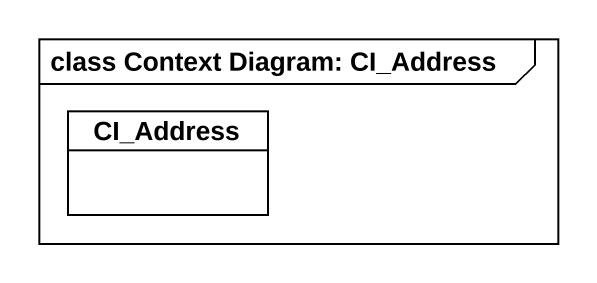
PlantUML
@startuml
mainframe class Context Diagram: CI_Address
hide circle
hide empty members
class CI_Address #FFFFFF
@enduml
